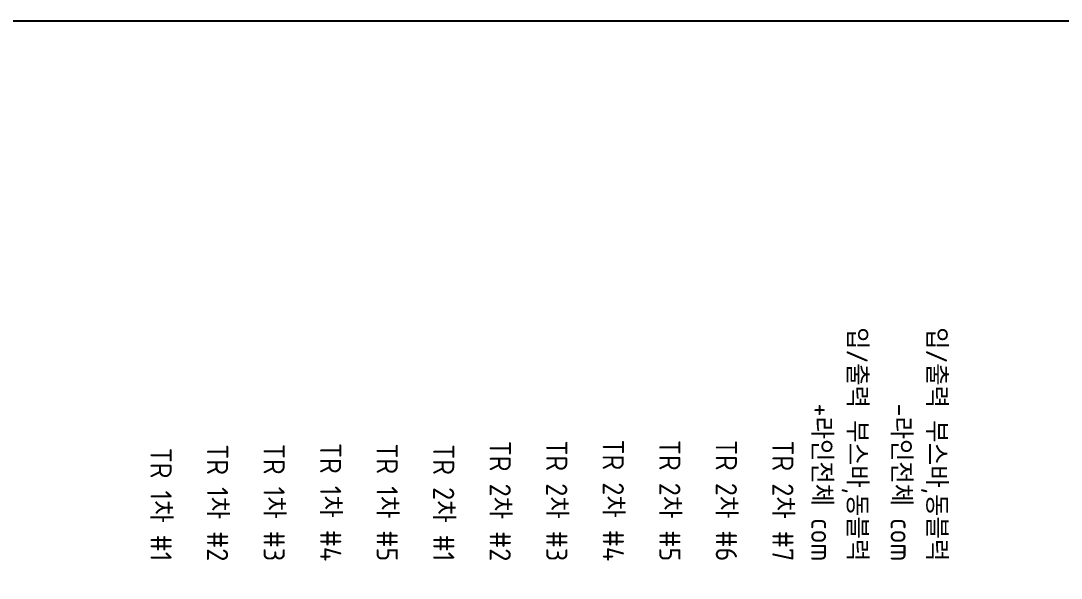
# Model space of a CAD drawing. Header units: millimetres. Extents: x 282 to 14566, y -4134 to 5341.
# Drawn here: x 8192 to 8928, y 2188 to 2582 of the extents above; entities that cross this region are included whole.
import ezdxf

# ---------------------------------------------------------------- set-up
doc = ezdxf.new("R2010")
doc.units = ezdxf.units.MM
doc.styles.get("Standard").update_dxf_attribs({"font": 'ISOCP.SHX', "bigfont": 'WHGTXT.SHX'})

msp = doc.modelspace()

# ---------------------------------------------------------------- linework, layer by layer
at = {"color": 1}
msp.add_lwpolyline([(5110.126, 2582.022), (9726.902, 2582.022), (9726.902, 472.022), (5110.126, 472.022)], close=True, dxfattribs=at)

# ---------------------------------------------------------------- texts
at = {"char_height": 15, "attachment_point": 6, "rotation": 270}
for s, width, heights, insert in [('입/출력 부스바,동블럭 +라인전체 com', 206.09127, [57.479], (8771.162, 2199.563)), ('입/출력 부스바,동블럭 -라인전체 com', 206.09127, [57.479], (8827.388, 2199.563)), ('TR 1차 #4', 168.01833, [0], (8411.162, 2199.563)), ('TR 2차 #2', 168.01833, [0], (8531.162, 2199.563)), ('TR 2차 #3', 168.01833, [0], (8571.162, 2199.563)), ('TR 2차 #4', 168.01833, [0], (8611.162, 2199.563)), ('TR 2차 #5', 168.01833, [0], (8651.162, 2199.563)), ('TR 2차 #6', 168.01833, [0], (8691.162, 2199.563)), ('TR 2차 #7', 168.01833, [0], (8731.162, 2199.563)), ('TR 1차 #1', 168.01833, [0], (8291.162, 2199.563)), ('TR 1차 #2', 168.01833, [0], (8331.162, 2199.563)), ('TR 1차 #3', 168.01833, [0], (8371.162, 2199.563)), ('TR 1차 #5', 168.01833, [0], (8451.162, 2199.563)), ('TR 2차 #1', 168.01833, [0], (8491.162, 2199.563))]:
    msp.add_mtext_dynamic_manual_height_columns(s, width=width, gutter_width=12.5, heights=heights, dxfattribs=dict(at, insert=insert))

doc.saveas('drawing.dxf')
